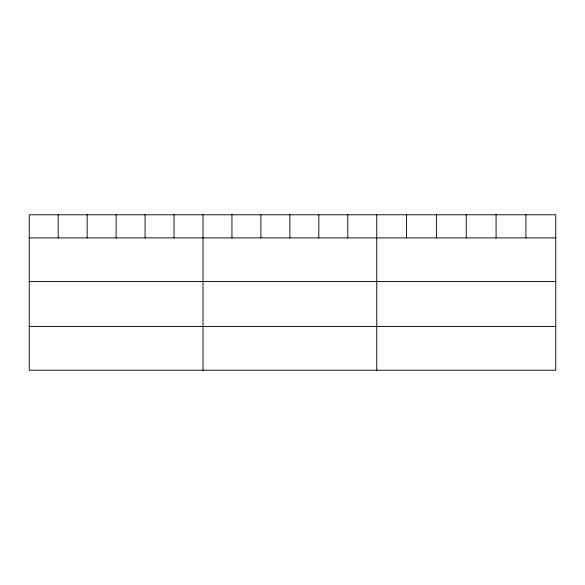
<?xml version="1.0" encoding="UTF-8"?>
<svg xmlns="http://www.w3.org/2000/svg" width="585" height="585" viewBox="0 0 585 585"><rect width="100%" height="100%" fill="white"/><g stroke="black" fill="none" stroke-linecap="round" stroke-linejoin="round"><path stroke-width="0.88" d="M555.75 237.89L555.75 370.225L29.25 370.225L29.25 214.775L555.75 214.775L555.75 237.89L29.25 237.89M29.25 281.56L555.75 281.56M29.25 326.554L555.75 326.554M525.915 214.775L525.915 237.89M496.08 214.775L496.08 237.89M466.245 214.775L466.245 237.89M436.41 214.775L436.41 237.89M406.575 214.775L406.575 237.89M376.74 214.775L376.74 370.225M347.782 214.775L347.782 237.89M318.825 214.775L318.825 237.89M289.867 214.775L289.867 237.89M260.91 214.775L260.91 237.89M231.952 214.775L231.952 237.89M202.995 214.775L202.995 370.225M174.037 214.775L174.037 237.89M145.08 214.775L145.08 237.89M116.123 214.775L116.123 237.89M87.165 214.775L87.165 237.89M58.207 214.775L58.207 237.89"/></g></svg>
